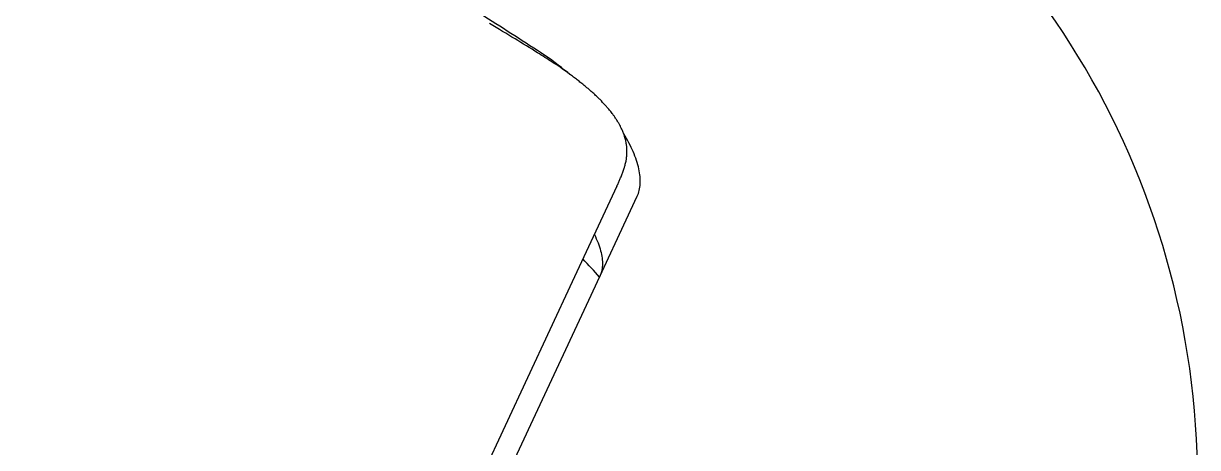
# Model space of a CAD drawing. Header units: millimetres. Extents: x 976 to 9349, y -1578 to 2211.
# Drawn here: x 6026.726 to 6027.815, y 660.279 to 660.672 of the extents above; entities that cross this region are included whole.
import ezdxf

# ---------------------------------------------------------------- set-up
doc = ezdxf.new("R2010")
doc.units = ezdxf.units.MM
doc.layers.add('Wbudowane', color=175, linetype='Continuous')

# ---------------------------------------------------------------- blocks, each defined once
blk = doc.blocks.new('Z$W@#14502')
for p, q in [((14.481, 142.8822), (14.4397, 142.7936)), ((14.455, 142.7765), (14.5, 142.873)), ((14.4397, 142.7936), (13.6656, 141.1336)), ((13.9443, 141.6812), (14.455, 142.7765))]:
    blk.add_line(p, q)
for centre, radius, start, end in [((14.262, 142.6083), 0.7577, 359.983, 62.8086), ((14.1532, 142.5264), 0.4135, 41.0439, 44.2386)]:
    blk.add_arc(centre, radius, start, end)
for points, knots in [([(14.4111, 143.0057), (14.392, 143.018), (14.3733, 143.03), (14.3463, 143.0475), (14.3375, 143.0533), (14.3204, 143.0647), (14.312, 143.0703), (14.2878, 143.0868), (14.2726, 143.0975), (14.255, 143.1106), (14.2515, 143.1132), (14.2447, 143.1184), (14.2414, 143.121), (14.2316, 143.1286), (14.2255, 143.1336), (14.2081, 143.1482), (14.1979, 143.1575), (14.1847, 143.1708), (14.1806, 143.1752), (14.175, 143.1815), (14.1733, 143.1836), (14.1699, 143.1877), (14.1683, 143.1898), (14.1609, 143.1997), (14.1566, 143.207), (14.1508, 143.2203), (14.1495, 143.2264), (14.1497, 143.2319)], [0, 0, 0, 0, 0.125, 0.125, 0.1875, 0.1875, 0.25, 0.25, 0.375, 0.375, 0.40625, 0.40625, 0.4375, 0.4375, 0.5, 0.5, 0.625, 0.625, 0.6875, 0.6875, 0.71875, 0.71875, 0.75, 0.75, 0.875, 0.875, 1, 1, 1, 1]), ([(14.4811, 142.8823), (14.4814, 142.8829), (14.4818, 142.8839), (14.4825, 142.8855), (14.4832, 142.887), (14.4839, 142.8886), (14.4846, 142.8902), (14.4854, 142.8919), (14.4861, 142.8936), (14.4867, 142.8954), (14.4873, 142.8971), (14.4879, 142.8988), (14.4883, 142.9003), (14.4887, 142.9018), (14.4892, 142.9036), (14.4896, 142.9054), (14.4899, 142.9072), (14.4901, 142.9091), (14.4903, 142.9111), (14.4904, 142.913), (14.4904, 142.9149), (14.4904, 142.9168), (14.4903, 142.9186), (14.4901, 142.9202), (14.4898, 142.922), (14.4895, 142.9238), (14.489, 142.9257), (14.4884, 142.9279), (14.4875, 142.9307), (14.4863, 142.9337), (14.485, 142.9365), (14.4837, 142.939), (14.4824, 142.9414), (14.4807, 142.9441), (14.479, 142.9467), (14.477, 142.9494), (14.4749, 142.9521), (14.4725, 142.9549), (14.4695, 142.9583), (14.4664, 142.9617), (14.4628, 142.9652), (14.4598, 142.968), (14.4562, 142.9712), (14.4528, 142.9741), (14.4492, 142.977), (14.4461, 142.9795), (14.4426, 142.9822), (14.4379, 142.9858), (14.433, 142.9893), (14.4271, 142.9934), (14.419, 142.9988), (14.4057, 143.0073), (14.3852, 143.0198), (14.3715, 143.0279), (14.3628, 143.0332)], [0, 0, 0, 0, 0.012123, 0.022934, 0.034384, 0.045512, 0.056941, 0.069669, 0.082561, 0.094303, 0.107111, 0.119416, 0.129073, 0.13927, 0.15186, 0.16554, 0.177299, 0.191078, 0.204956, 0.217873, 0.230463, 0.245623, 0.256722, 0.266996, 0.27955, 0.293883, 0.304898, 0.318213, 0.338819, 0.360905, 0.380356, 0.39423, 0.410971, 0.429324, 0.446865, 0.460981, 0.481967, 0.499139, 0.516075, 0.546984, 0.561756, 0.582069, 0.599844, 0.622336, 0.636786, 0.653799, 0.669366, 0.687461, 0.720446, 0.734898, 0.766006, 0.822238, 0.904842, 1, 1, 1, 1]), ([(14.4379, 142.9857), (14.4371, 142.9863), (14.4363, 142.987), (14.4279, 142.9938), (14.4198, 142.9999), (14.4111, 143.0057)], [0, 0, 0, 0, 0.095662, 0.095662, 1, 1, 1, 1]), ([(14.5, 142.873), (14.5016, 142.8764), (14.5025, 142.8803), (14.503, 142.8888), (14.5026, 142.8934), (14.5009, 142.9009), (14.5002, 142.9035), (14.4984, 142.9088), (14.4974, 142.9116), (14.4939, 142.9196), (14.491, 142.9251), (14.4874, 142.9308)], [0, 0, 0, 0, 0.252812, 0.252812, 0.505624, 0.505624, 0.632031, 0.632031, 0.758437, 0.758437, 1, 1, 1, 1]), ([(14.4602, 142.8375), (14.4602, 142.8375), (14.4602, 142.8375), (14.4628, 142.8322), (14.4647, 142.8272), (14.4666, 142.8201), (14.4671, 142.8178), (14.4677, 142.8135), (14.4678, 142.8114), (14.4676, 142.8054), (14.4668, 142.8018), (14.4654, 142.7986)], [0, 0, 0, 0, 0.000835, 0.000835, 0.33389, 0.33389, 0.500418, 0.500418, 0.666945, 0.666945, 1, 1, 1, 1])]:
    blk.add_open_spline(points, degree=3, knots=knots)

msp = doc.modelspace()

# ---------------------------------------------------------------- block references
at = {"layer": 'Wbudowane'}
msp.add_blockref('Z$W@#14502', (6012.7951, 517.6389), dxfattribs=at)

doc.saveas('drawing.dxf')
